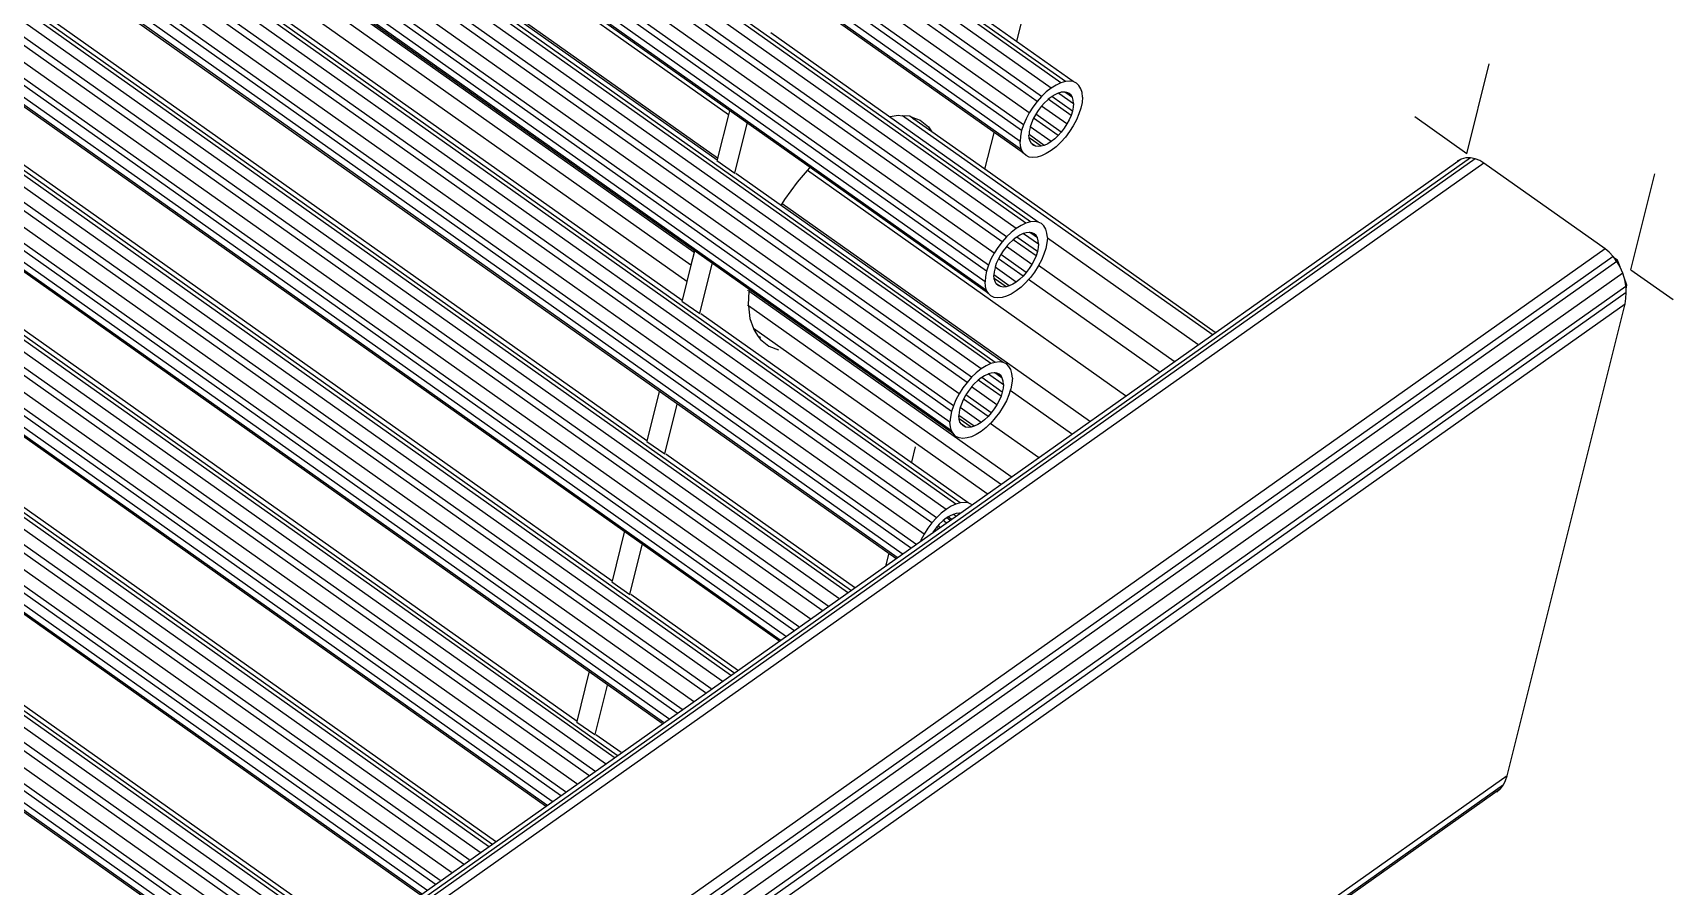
# Model space of a CAD drawing. Header units: millimetres. Extents: x 3440 to 9380, y -3644 to 556.
# Drawn here: x 8384.1 to 8646.7, y -1985.3 to -1848.8 of the extents above; entities that cross this region are included whole.
import ezdxf

# ---------------------------------------------------------------- set-up
doc = ezdxf.new("R2010")
doc.units = ezdxf.units.MM

msp = doc.modelspace()

# ---------------------------------------------------------------- linework, layer by layer
for p, q in [((8547.12, -1857.6), (7349.02, -1010.42)), ((8548.66, -1856.75), (7350.56, -1009.57)), ((8549.38, -1856.54), (7351.29, -1009.36)), ((8544.85, -1859.74), (7346.76, -1012.56)), ((8545.57, -1858.93), (7347.48, -1011.75)), ((8543.59, -1861.56), (7345.49, -1014.38)), ((8542.37, -1864.4), (7344.27, -1017.22)), ((8542.67, -1863.47), (7344.57, -1016.29)), ((8542.12, -1866.12), (7344.03, -1018.94)), ((8542.37, -1867.49), (7344.27, -1020.31)), ((8542.67, -1868), (7344.57, -1020.82)), ((8539.97, -1881.4), (7341.87, -1034.22)), ((8541.51, -1880.06), (7343.42, -1032.88)), ((8543.05, -1879.22), (7344.96, -1032.04)), ((8543.78, -1879), (7345.68, -1031.82)), ((8537.98, -1884.02), (7339.89, -1036.84)), ((8539.24, -1882.21), (7341.15, -1035.03)), ((8537.06, -1885.93), (7338.97, -1038.75)), ((8536.52, -1888.58), (7338.42, -1041.4)), ((8536.76, -1886.87), (7338.67, -1039.69)), ((8536.76, -1889.95), (7338.67, -1042.77)), ((8537.06, -1890.47), (7338.97, -1043.29)), ((8495.45, -1861.85), (8155.44, -1621.43)), ((8535.9, -1902.53), (8146.91, -1627.46)), ((8537.45, -1901.68), (8148.27, -1626.49)), ((8538.17, -1901.47), (8148.79, -1626.13)), ((8493.63, -1869.11), (8149.4, -1625.7)), ((8493.71, -1868.79), (8149.66, -1625.51)), ((8533.64, -1904.67), (8144.25, -1629.34)), ((8534.36, -1903.86), (8145.19, -1628.68)), ((8531.16, -1909.33), (8139.72, -1632.55)), ((8531.46, -1908.4), (8140.53, -1631.97)), ((8532.37, -1906.48), (8142.34, -1630.69)), ((8489.44, -1885.91), (8135.42, -1635.58)), ((8489.95, -1883.89), (8137.1, -1634.39)), ((8531.46, -1912.93), (8137.32, -1634.24)), ((8531.16, -1912.42), (8137.54, -1634.09)), ((8530.91, -1911.05), (8138.38, -1633.49)), ((8488.79, -1888.51), (8133.26, -1637.11)), ((8530.3, -1924.99), (8128.22, -1640.68)), ((8531.84, -1924.14), (8129.59, -1639.71)), ((8532.56, -1923.93), (8130.1, -1639.35)), ((8488.03, -1891.57), (8130.71, -1638.91)), ((8528.03, -1927.14), (8125.57, -1642.55)), ((8528.75, -1926.33), (8126.5, -1641.89)), ((8524.62, -1931.14), (8121.03, -1645.76)), ((8525.43, -1930.56), (8121.84, -1645.19)), ((8526.77, -1928.95), (8123.65, -1643.9)), ((8522.22, -1932.83), (8118.64, -1647.45)), ((8522.44, -1932.68), (8118.85, -1647.3)), ((8523.28, -1932.08), (8119.7, -1646.7)), ((8513.12, -1939.27), (8111.68, -1655.41)), ((8514.49, -1938.3), (8113.2, -1654.55)), ((8515, -1937.94), (8113.9, -1654.32)), ((8482.42, -1914.04), (8115.31, -1654.45)), ((8510.46, -1941.15), (8109.42, -1657.56)), ((8511.4, -1940.48), (8110.15, -1656.75)), ((8506.74, -1943.78), (8107.21, -1661.27)), ((8508.55, -1942.5), (8108.15, -1659.37)), ((8504.59, -1945.3), (8106.58, -1663.86)), ((8505.93, -1944.35), (8106.89, -1662.19)), ((8503.75, -1945.9), (8106.64, -1665.1)), ((8503.54, -1946.04), (8106.75, -1665.47)), ((8487.24, -1957.57), (8083.65, -1672.19)), ((8488.05, -1956.99), (8084.47, -1671.61)), ((8489.86, -1955.71), (8086.68, -1670.61)), ((8491.78, -1954.36), (8092.29, -1671.88)), ((8484.85, -1959.26), (8081.26, -1673.88)), ((8485.06, -1959.11), (8081.47, -1673.73)), ((8485.91, -1958.51), (8082.32, -1673.13)), ((8492.71, -1953.7), (8095.04, -1672.5)), ((8494.43, -1952.48), (8100.08, -1673.64)), ((8495.8, -1951.52), (8104.1, -1674.55)), ((8496.31, -1951.15), (8105.61, -1674.89)), ((8476.82, -1936.5), (8109.7, -1676.91)), ((8477.14, -1964.71), (8073.55, -1679.33)), ((8477.65, -1964.35), (8074.06, -1678.97)), ((8473.12, -1967.55), (8069.53, -1682.18)), ((8474.05, -1966.89), (8070.47, -1681.51)), ((8475.77, -1965.68), (8072.18, -1680.3)), ((8468.58, -1970.76), (8064.99, -1685.38)), ((8469.39, -1970.19), (8065.81, -1684.81)), ((8471.2, -1968.91), (8067.62, -1683.53)), ((8466.19, -1972.45), (8062.6, -1687.08)), ((8466.4, -1972.3), (8062.81, -1686.93)), ((8467.25, -1971.71), (8063.66, -1686.33)), ((8457.58, -1978.54), (8053.99, -1693.16)), ((8458.19, -1978.11), (8054.61, -1692.73)), ((8453.98, -1981.08), (8050.4, -1695.71)), ((8455.7, -1979.87), (8052.11, -1694.49)), ((8457.07, -1978.9), (8053.48, -1693.52)), ((8451.13, -1983.1), (8047.55, -1697.72)), ((8453.05, -1981.75), (8049.46, -1696.37)), ((8446.12, -1986.65), (8042.53, -1701.27)), ((8446.33, -1986.5), (8042.74, -1701.12)), ((8447.17, -1985.9), (8043.59, -1700.52)), ((8448.51, -1984.95), (8044.92, -1699.58)), ((8449.32, -1984.38), (8045.74, -1699)), ((8471.22, -1958.93), (8104.1, -1699.34)), ((8435.2, -1994.36), (8031.62, -1708.99)), ((8435.82, -1993.93), (8032.23, -1708.55)), ((8431.6, -1996.91), (8028.02, -1711.53)), ((8433.32, -1995.69), (8029.73, -1710.32)), ((8434.69, -1994.73), (8031.1, -1709.35)), ((8428.76, -1998.92), (8025.17, -1713.54)), ((8430.67, -1997.57), (8027.08, -1712.19)), ((8423.95, -2002.32), (8020.37, -1716.94)), ((8424.8, -2001.72), (8021.21, -1716.34)), ((8426.13, -2000.78), (8022.55, -1715.4)), ((8426.94, -2000.2), (8023.36, -1714.82)), ((8423.74, -2002.47), (8020.15, -1717.09)), ((8550.64, -1856.56), (8507.86, -1826.31)), ((8541.63, -1850.07), (8543.57, -1842.3)), ((8545.04, -1879.03), (8502.25, -1848.77)), ((8613.64, -1868.09), (8617.22, -1853.73)), ((8546.33, -1858.21), (8545.57, -1858.93)), ((8547.12, -1857.6), (8546.33, -1858.21)), ((8547.9, -1857.11), (8547.12, -1857.6)), ((8547.67, -1858.67), (8547.21, -1858.96)), ((8548.22, -1858.42), (8547.67, -1858.67)), ((8548.66, -1856.75), (8547.9, -1857.11)), ((8548.31, -1858.39), (8548.22, -1858.42)), ((8548.73, -1858.27), (8548.31, -1858.39)), ((8548.31, -1858.39), (8550.68, -1860.07)), ((8549.38, -1856.54), (8548.66, -1856.75)), ((8549.21, -1858.22), (8548.73, -1858.27)), ((8549.3, -1858.24), (8549.21, -1858.22)), ((8550.51, -1859.09), (8549.3, -1858.24)), ((8549.64, -1858.29), (8549.3, -1858.24)), ((8550.05, -1856.48), (8549.38, -1856.54)), ((8549.74, -1858.33), (8549.64, -1858.29)), ((8550.29, -1858.72), (8549.74, -1858.33)), ((8550, -1858.45), (8549.74, -1858.33)), ((8550.29, -1858.72), (8550, -1858.45)), ((8550.64, -1856.56), (8550.05, -1856.48)), ((8550.51, -1859.09), (8550.29, -1858.72)), ((8551.15, -1856.8), (8550.64, -1856.56)), ((8551.56, -1857.18), (8551.15, -1856.8)), ((8551.86, -1857.69), (8551.56, -1857.18)), ((8552.05, -1858.32), (8551.86, -1857.69)), ((8552.11, -1859.06), (8552.05, -1858.32)), ((8495.6, -1861.24), (8495.45, -1861.85)), ((8544.18, -1860.63), (8543.59, -1861.56)), ((8544.85, -1859.74), (8544.18, -1860.63)), ((8545.02, -1861.19), (8544.66, -1861.74)), ((8545.57, -1858.93), (8544.85, -1859.74)), ((8545.5, -1860.56), (8545.02, -1861.19)), ((8545.58, -1860.46), (8545.5, -1860.56)), ((8546.01, -1859.98), (8545.58, -1860.46)), ((8549.64, -1863.33), (8545.58, -1860.46)), ((8546.56, -1859.46), (8546.01, -1859.98)), ((8546.65, -1859.39), (8546.56, -1859.46)), ((8547.12, -1859.02), (8546.65, -1859.39)), ((8550.29, -1861.96), (8546.65, -1859.39)), ((8547.21, -1858.96), (8547.12, -1859.02)), ((8550.51, -1861.29), (8547.21, -1858.96)), ((8550.51, -1861.29), (8550.29, -1861.96)), ((8550.64, -1859.54), (8550.51, -1859.09)), ((8550.64, -1860.66), (8550.51, -1861.29)), ((8550.68, -1860.07), (8550.64, -1859.54)), ((8550.68, -1860.07), (8550.64, -1860.66)), ((8551.86, -1860.78), (8551.56, -1861.71)), ((8552.05, -1859.88), (8551.86, -1860.78)), ((8552.11, -1859.06), (8552.05, -1859.88)), ((8495.45, -1861.85), (8493.71, -1868.79)), ((8496.47, -1871.19), (8498.45, -1863.25)), ((8521.32, -1862.14), (8522.6, -1861.95)), ((8522.6, -1861.95), (8523.34, -1862.01)), ((8572.86, -1897.03), (8523.34, -1862.01)), ((8524.49, -1862.11), (8523.34, -1862.01)), ((8524.49, -1862.11), (8524.96, -1862.29)), ((8525.14, -1862.55), (8524.49, -1862.11)), ((8525.14, -1862.55), (8524.96, -1862.29)), ((8524.96, -1862.29), (8526.13, -1862.73)), ((8527.99, -1864.57), (8525.14, -1862.55)), ((8526.13, -1862.73), (8527.47, -1863.8)), ((8527.47, -1863.8), (8527.99, -1864.57)), ((8542.67, -1863.47), (8542.37, -1864.4)), ((8543.08, -1862.51), (8542.67, -1863.47)), ((8543.59, -1861.56), (8543.08, -1862.51)), ((8543.72, -1863.89), (8543.59, -1864.52)), ((8543.76, -1863.78), (8543.72, -1863.89)), ((8543.94, -1863.22), (8543.76, -1863.78)), ((8547.12, -1866.16), (8543.76, -1863.78)), ((8544.23, -1862.53), (8543.94, -1863.22)), ((8544.29, -1862.42), (8544.23, -1862.53)), ((8544.59, -1861.85), (8544.29, -1862.42)), ((8548.22, -1865.2), (8544.29, -1862.42)), ((8544.66, -1861.74), (8544.59, -1861.85)), ((8548.73, -1864.62), (8544.66, -1861.74)), ((8549.21, -1863.99), (8548.73, -1864.62)), ((8549.64, -1863.33), (8549.21, -1863.99)), ((8550, -1862.65), (8549.64, -1863.33)), ((8550.29, -1861.96), (8550, -1862.65)), ((8550.64, -1863.62), (8550.05, -1864.55)), ((8551.15, -1862.67), (8550.64, -1863.62)), ((8551.56, -1861.71), (8551.15, -1862.67)), ((8613.64, -1868.09), (8605.32, -1862.21)), ((8536.51, -1870.59), (8527.99, -1864.57)), ((8536.51, -1870.59), (8537.96, -1864.76)), ((8542.18, -1865.3), (8542.12, -1866.12)), ((8542.18, -1866.86), (8542.12, -1866.12)), ((8542.37, -1864.4), (8542.18, -1865.3)), ((8543.56, -1865.02), (8543.55, -1865.11)), ((8543.59, -1865.56), (8543.55, -1865.11)), ((8543.59, -1864.52), (8543.56, -1865.02)), ((8546.01, -1866.76), (8543.56, -1865.02)), ((8545.5, -1866.91), (8543.59, -1865.56)), ((8543.59, -1865.64), (8543.59, -1865.56)), ((8543.72, -1866.09), (8543.59, -1865.64)), ((8543.94, -1866.46), (8543.72, -1866.09)), ((8544.23, -1866.73), (8543.94, -1866.46)), ((8544.59, -1866.89), (8543.94, -1866.46)), ((8546.56, -1866.51), (8546.01, -1866.76)), ((8547.12, -1866.16), (8546.56, -1866.51)), ((8547.67, -1865.72), (8547.12, -1866.16)), ((8548.22, -1865.2), (8547.67, -1865.72)), ((8548.66, -1866.25), (8547.9, -1866.97)), ((8548.73, -1864.62), (8548.22, -1865.2)), ((8549.38, -1865.44), (8548.66, -1866.25)), ((8550.05, -1864.55), (8549.38, -1865.44)), ((8612.74, -1868.94), (8292.27, -2095.54)), ((8614.21, -1868.75), (8292.62, -2096.15)), ((8614.97, -1868.9), (8293.03, -2096.54)), ((8493.63, -1869.11), (8493.62, -1869.19)), ((8493.62, -1869.19), (8496.47, -1871.19)), ((8493.71, -1868.79), (8493.63, -1869.11)), ((8542.37, -1867.49), (8542.18, -1866.86)), ((8542.67, -1868), (8542.37, -1867.49)), ((8543.08, -1868.38), (8542.67, -1868)), ((8543.59, -1868.62), (8543.08, -1868.38)), ((8544.18, -1868.7), (8543.59, -1868.62)), ((8544.85, -1868.64), (8544.18, -1868.7)), ((8544.59, -1866.89), (8544.23, -1866.73)), ((8545.02, -1866.96), (8544.59, -1866.89)), ((8545.57, -1868.43), (8544.85, -1868.64)), ((8545.5, -1866.91), (8545.02, -1866.96)), ((8546.01, -1866.76), (8545.5, -1866.91)), ((8546.33, -1868.07), (8545.57, -1868.43)), ((8547.12, -1867.58), (8546.33, -1868.07)), ((8547.9, -1866.97), (8547.12, -1867.58)), ((8612.74, -1868.94), (8612.07, -1869.3)), ((8613.46, -1868.76), (8612.74, -1868.94)), ((8614.21, -1868.75), (8613.46, -1868.76)), ((8614.97, -1868.9), (8614.21, -1868.75)), ((8615.69, -1869.19), (8614.97, -1868.9)), ((8616.37, -1869.6), (8615.69, -1869.19)), ((8616.37, -1869.6), (8294.17, -2097.43)), ((8539.43, -1901.49), (8496.64, -1871.24)), ((8506.51, -1872.66), (8508.11, -1870.8)), ((8508.11, -1870.8), (8508.49, -1870.35)), ((8559.03, -1906.81), (8508.11, -1870.8)), ((8573.34, -1896.68), (8536.51, -1870.59)), ((8635.77, -1883.32), (8616.37, -1869.6)), ((8639.88, -1886.65), (8643.71, -1871.3)), ((8504.5, -1875.42), (8506.51, -1872.66)), ((8503.97, -1876.29), (8504.07, -1876.12)), ((8504.07, -1876.12), (8504.5, -1875.42)), ((8553.25, -1910.89), (8504.07, -1876.12)), ((8542.29, -1879.57), (8541.51, -1880.06)), ((8543.05, -1879.22), (8542.29, -1879.57)), ((8543.78, -1879), (8543.05, -1879.22)), ((8544.44, -1878.94), (8543.78, -1879)), ((8545.04, -1879.03), (8544.44, -1878.94)), ((8545.55, -1879.26), (8545.04, -1879.03)), ((8545.96, -1879.64), (8545.55, -1879.26)), ((8546.26, -1880.15), (8545.96, -1879.64)), ((8539.24, -1882.21), (8538.57, -1883.09)), ((8539.97, -1881.4), (8539.24, -1882.21)), ((8540.73, -1880.68), (8539.97, -1881.4)), ((8540.95, -1881.93), (8540.41, -1882.44)), ((8541.51, -1880.06), (8540.73, -1880.68)), ((8541.05, -1881.85), (8540.95, -1881.93)), ((8541.51, -1881.49), (8541.05, -1881.85)), ((8544.69, -1884.43), (8541.05, -1881.85)), ((8541.61, -1881.43), (8541.51, -1881.49)), ((8542.07, -1881.14), (8541.61, -1881.43)), ((8544.9, -1883.76), (8541.61, -1881.43)), ((8542.61, -1880.88), (8542.07, -1881.14)), ((8542.7, -1880.86), (8542.61, -1880.88)), ((8543.13, -1880.73), (8542.7, -1880.86)), ((8542.7, -1880.86), (8545.07, -1882.53)), ((8543.6, -1880.69), (8543.13, -1880.73)), ((8543.69, -1880.7), (8543.6, -1880.69)), ((8544.9, -1881.55), (8543.69, -1880.7)), ((8544.03, -1880.75), (8543.69, -1880.7)), ((8544.13, -1880.8), (8544.03, -1880.75)), ((8544.69, -1881.19), (8544.13, -1880.8)), ((8544.39, -1880.92), (8544.13, -1880.8)), ((8544.69, -1881.19), (8544.39, -1880.92)), ((8544.9, -1881.55), (8544.69, -1881.19)), ((8545.03, -1882.01), (8544.9, -1881.55)), ((8545.07, -1882.53), (8545.03, -1882.01)), ((8546.44, -1880.79), (8546.26, -1880.15)), ((8546.44, -1882.35), (8546.26, -1883.24)), ((8546.5, -1881.52), (8546.44, -1880.79)), ((8546.5, -1881.6), (8546.44, -1882.35)), ((8546.5, -1881.52), (8546.5, -1881.6)), ((8570.58, -1898.63), (8546.5, -1881.6)), ((8635.77, -1883.32), (8313.56, -2111.15)), ((8637.05, -1884.51), (8315.11, -2112.16)), ((8489.95, -1883.89), (8489.44, -1885.91)), ((8489.99, -1883.7), (8489.95, -1883.89)), ((8537.47, -1884.98), (8537.06, -1885.93)), ((8537.98, -1884.02), (8537.47, -1884.98)), ((8538.57, -1883.09), (8537.98, -1884.02)), ((8538.62, -1885), (8538.33, -1885.68)), ((8538.68, -1884.89), (8538.62, -1885)), ((8538.99, -1884.32), (8538.68, -1884.89)), ((8542.61, -1887.67), (8538.68, -1884.89)), ((8539.06, -1884.21), (8538.99, -1884.32)), ((8539.41, -1883.65), (8539.06, -1884.21)), ((8543.13, -1887.09), (8539.06, -1884.21)), ((8539.89, -1883.02), (8539.41, -1883.65)), ((8539.98, -1882.93), (8539.89, -1883.02)), ((8540.41, -1882.44), (8539.98, -1882.93)), ((8544.03, -1885.79), (8539.98, -1882.93)), ((8544.69, -1884.43), (8544.39, -1885.11)), ((8544.9, -1883.76), (8544.69, -1884.43)), ((8545.03, -1883.12), (8544.9, -1883.76)), ((8545.07, -1882.53), (8545.03, -1883.12)), ((8545.96, -1884.18), (8545.55, -1885.13)), ((8546.26, -1883.24), (8545.96, -1884.18)), ((8636.41, -1883.84), (8635.77, -1883.32)), ((8637.05, -1884.51), (8636.41, -1883.84)), ((8637.26, -1884.79), (8637.05, -1884.51)), ((8637.74, -1885.14), (8637.26, -1884.79)), ((8637.56, -1885.21), (8637.26, -1884.79)), ((8637.64, -1885.31), (8316.05, -2112.71)), ((8638.59, -1887.22), (8318.13, -2113.82)), ((8489.44, -1885.91), (8488.79, -1888.51)), ((8490.86, -1893.66), (8492.84, -1885.72)), ((8536.76, -1886.87), (8536.58, -1887.76)), ((8537.06, -1885.93), (8536.76, -1886.87)), ((8537.95, -1887.49), (8537.94, -1887.58)), ((8537.98, -1888.03), (8537.94, -1887.58)), ((8537.99, -1886.99), (8537.95, -1887.49)), ((8540.41, -1889.22), (8537.95, -1887.49)), ((8538.12, -1886.35), (8537.99, -1886.99)), ((8538.15, -1886.25), (8538.12, -1886.35)), ((8538.33, -1885.68), (8538.15, -1886.25)), ((8541.51, -1888.62), (8538.15, -1886.25)), ((8542.61, -1887.67), (8542.07, -1888.18)), ((8543.13, -1887.09), (8542.61, -1887.67)), ((8543.6, -1886.46), (8543.13, -1887.09)), ((8544.03, -1885.79), (8543.6, -1886.46)), ((8544.44, -1887.02), (8543.78, -1887.9)), ((8544.39, -1885.11), (8544.03, -1885.79)), ((8545.04, -1886.09), (8544.44, -1887.02)), ((8545.09, -1886), (8545.04, -1886.09)), ((8545.55, -1885.13), (8545.09, -1886)), ((8566.77, -1901.33), (8545.09, -1886)), ((8637.74, -1885.14), (8637.56, -1885.21)), ((8637.64, -1885.31), (8637.56, -1885.21)), ((8638.15, -1886.2), (8637.64, -1885.31)), ((8638.15, -1886.2), (8637.74, -1885.14)), ((8638.16, -1886.22), (8638.15, -1886.2)), ((8638.59, -1887.22), (8638.16, -1886.22)), ((8638.79, -1887.89), (8638.59, -1887.22)), ((8639.88, -1886.65), (8646.66, -1891.44)), ((8639.09, -1889.31), (8320.21, -2114.79)), ((8488.79, -1888.51), (8488.03, -1891.57)), ((8498.54, -1889.96), (8498.5, -1889.94)), ((8498.71, -1890.09), (8498.62, -1892.27)), ((8498.72, -1889.87), (8498.71, -1890.09)), ((8540.69, -1919.77), (8498.71, -1890.09)), ((8536.58, -1887.76), (8536.52, -1888.58)), ((8536.58, -1889.32), (8536.52, -1888.58)), ((8536.76, -1889.95), (8536.58, -1889.32)), ((8537.06, -1890.47), (8536.76, -1889.95)), ((8539.89, -1889.38), (8537.98, -1888.03)), ((8537.99, -1888.1), (8537.98, -1888.03)), ((8538.12, -1888.55), (8537.99, -1888.1)), ((8538.33, -1888.92), (8538.12, -1888.55)), ((8538.62, -1889.19), (8538.33, -1888.92)), ((8538.99, -1889.36), (8538.33, -1888.92)), ((8538.99, -1889.36), (8538.62, -1889.19)), ((8539.41, -1889.42), (8538.99, -1889.36)), ((8539.89, -1889.38), (8539.41, -1889.42)), ((8540.41, -1889.22), (8539.89, -1889.38)), ((8540.95, -1888.97), (8540.41, -1889.22)), ((8541.51, -1890.05), (8540.73, -1890.54)), ((8541.51, -1888.62), (8540.95, -1888.97)), ((8542.07, -1888.18), (8541.51, -1888.62)), ((8542.29, -1889.43), (8541.51, -1890.05)), ((8543.05, -1888.71), (8542.29, -1889.43)), ((8543.49, -1888.22), (8543.05, -1888.71)), ((8543.78, -1887.9), (8543.49, -1888.22)), ((8564.4, -1903), (8543.49, -1888.22)), ((8639.26, -1889.14), (8638.79, -1887.89)), ((8638.9, -1888.27), (8638.79, -1887.89)), ((8639.07, -1889.21), (8638.9, -1888.27)), ((8639.07, -1889.21), (8639.26, -1889.14)), ((8639.09, -1889.31), (8639.07, -1889.21)), ((8639.12, -1889.72), (8639.09, -1889.31)), ((8639.12, -1889.72), (8639.26, -1889.14)), ((8639.15, -1890.32), (8639.12, -1889.72)), ((8639.15, -1890.32), (8321.15, -2115.18)), ((8322.69, -2115.71), (8638.95, -1892.09)), ((8488.03, -1891.57), (8488.01, -1891.66)), ((8488.01, -1891.66), (8490.86, -1893.66)), ((8498.54, -1892.35), (8498.52, -1892.33)), ((8498.62, -1892.27), (8498.64, -1892.42)), ((8539.01, -1920.96), (8498.64, -1892.42)), ((8498.64, -1892.42), (8498.9, -1894.48)), ((8537.47, -1890.84), (8537.06, -1890.47)), ((8537.98, -1891.08), (8537.47, -1890.84)), ((8538.57, -1891.17), (8537.98, -1891.08)), ((8539.24, -1891.1), (8538.57, -1891.17)), ((8539.97, -1890.89), (8539.24, -1891.1)), ((8540.73, -1890.54), (8539.97, -1890.89)), ((8620.1, -1967.6), (8638.95, -1892.09)), ((8638.95, -1892.09), (8639.1, -1891.25)), ((8639.1, -1891.25), (8639.15, -1890.32)), ((8533.83, -1923.96), (8491.04, -1893.7)), ((8498.9, -1894.48), (8499.45, -1896.04)), ((8536.85, -1922.49), (8499.45, -1896.04)), ((8499.45, -1896.04), (8499.55, -1896.34)), ((8499.55, -1896.34), (8500.21, -1897.32)), ((8500.63, -1897.48), (8500.21, -1897.32)), ((8500.21, -1897.32), (8500.56, -1897.83)), ((8500.56, -1897.83), (8501.9, -1898.89)), ((8501.9, -1898.89), (8503.48, -1899.49)), ((8535.12, -1903.14), (8534.36, -1903.86)), ((8535.9, -1902.53), (8535.12, -1903.14)), ((8536.68, -1902.04), (8535.9, -1902.53)), ((8537, -1903.35), (8536.46, -1903.6)), ((8537.45, -1901.68), (8536.68, -1902.04)), ((8537.1, -1903.32), (8537, -1903.35)), ((8537.52, -1903.2), (8537.1, -1903.32)), ((8537.1, -1903.32), (8539.47, -1905)), ((8538.17, -1901.47), (8537.45, -1901.68)), ((8538, -1903.15), (8537.52, -1903.2)), ((8538.09, -1903.16), (8538, -1903.15)), ((8539.29, -1904.02), (8538.09, -1903.16)), ((8538.42, -1903.21), (8538.09, -1903.16)), ((8538.84, -1901.41), (8538.17, -1901.47)), ((8538.53, -1903.26), (8538.42, -1903.21)), ((8539.08, -1903.65), (8538.53, -1903.26)), ((8538.79, -1903.38), (8538.53, -1903.26)), ((8539.08, -1903.65), (8538.79, -1903.38)), ((8539.43, -1901.49), (8538.84, -1901.41)), ((8539.94, -1901.73), (8539.43, -1901.49)), ((8540.35, -1902.11), (8539.94, -1901.73)), ((8540.65, -1902.62), (8540.35, -1902.11)), ((8540.83, -1903.25), (8540.65, -1902.62)), ((8540.9, -1903.99), (8540.83, -1903.25)), ((8532.97, -1905.55), (8532.37, -1906.48)), ((8533.64, -1904.67), (8532.97, -1905.55)), ((8534.36, -1903.86), (8533.64, -1904.67)), ((8534.28, -1905.49), (8533.81, -1906.12)), ((8534.37, -1905.39), (8534.28, -1905.49)), ((8534.8, -1904.91), (8534.37, -1905.39)), ((8538.42, -1908.26), (8534.37, -1905.39)), ((8535.35, -1904.39), (8534.8, -1904.91)), ((8535.44, -1904.32), (8535.35, -1904.39)), ((8535.9, -1903.95), (8535.44, -1904.32)), ((8539.08, -1906.89), (8535.44, -1904.32)), ((8536, -1903.89), (8535.9, -1903.95)), ((8536.46, -1903.6), (8536, -1903.89)), ((8539.29, -1906.22), (8536, -1903.89)), ((8539.29, -1904.02), (8539.08, -1903.65)), ((8539.42, -1904.47), (8539.29, -1904.02)), ((8539.42, -1905.59), (8539.29, -1906.22)), ((8539.47, -1905), (8539.42, -1904.47)), ((8539.47, -1905), (8539.42, -1905.59)), ((8540.56, -1905.98), (8540.35, -1906.64)), ((8540.65, -1905.7), (8540.56, -1905.98)), ((8550.38, -1912.92), (8540.56, -1905.98)), ((8540.83, -1904.81), (8540.65, -1905.7)), ((8540.9, -1903.99), (8540.83, -1904.81)), ((8484.39, -1906.17), (8482.42, -1914.04)), ((8485.25, -1916.12), (8487.24, -1908.18)), ((8531.46, -1908.4), (8531.16, -1909.33)), ((8531.86, -1907.44), (8531.46, -1908.4)), ((8532.37, -1906.48), (8531.86, -1907.44)), ((8532.73, -1908.15), (8532.55, -1908.71)), ((8533.02, -1907.46), (8532.73, -1908.15)), ((8533.08, -1907.35), (8533.02, -1907.46)), ((8533.38, -1906.78), (8533.08, -1907.35)), ((8537, -1910.13), (8533.08, -1907.35)), ((8533.45, -1906.67), (8533.38, -1906.78)), ((8533.81, -1906.12), (8533.45, -1906.67)), ((8537.52, -1909.55), (8533.45, -1906.67)), ((8538.42, -1908.26), (8538, -1908.92)), ((8538.79, -1907.57), (8538.42, -1908.26)), ((8539.08, -1906.89), (8538.79, -1907.57)), ((8539.43, -1908.55), (8538.84, -1909.48)), ((8539.29, -1906.22), (8539.08, -1906.89)), ((8539.94, -1907.6), (8539.43, -1908.55)), ((8540.35, -1906.64), (8539.94, -1907.6)), ((8530.97, -1910.22), (8530.91, -1911.05)), ((8530.97, -1911.79), (8530.91, -1911.05)), ((8531.16, -1909.33), (8530.97, -1910.22)), ((8532.38, -1909.45), (8532.34, -1909.95)), ((8534.8, -1911.69), (8532.34, -1909.95)), ((8532.34, -1909.95), (8532.34, -1910.04)), ((8532.37, -1910.49), (8532.34, -1910.04)), ((8534.28, -1911.84), (8532.37, -1910.49)), ((8532.38, -1910.57), (8532.37, -1910.49)), ((8532.51, -1908.81), (8532.38, -1909.45)), ((8532.51, -1911.02), (8532.38, -1910.57)), ((8532.55, -1908.71), (8532.51, -1908.81)), ((8532.73, -1911.38), (8532.51, -1911.02)), ((8535.9, -1911.08), (8532.55, -1908.71)), ((8535.9, -1911.08), (8535.35, -1911.43)), ((8536.46, -1910.65), (8535.9, -1911.08)), ((8537, -1910.13), (8536.46, -1910.65)), ((8537.37, -1911.25), (8536.68, -1911.9)), ((8537.52, -1909.55), (8537, -1910.13)), ((8537.45, -1911.18), (8537.37, -1911.25)), ((8545.06, -1916.69), (8537.37, -1911.25)), ((8538.17, -1910.36), (8537.45, -1911.18)), ((8538, -1908.92), (8537.52, -1909.55)), ((8538.84, -1909.48), (8538.17, -1910.36)), ((8531.16, -1912.42), (8530.97, -1911.79)), ((8531.46, -1912.93), (8531.16, -1912.42)), ((8531.86, -1913.31), (8531.46, -1912.93)), ((8532.37, -1913.54), (8531.86, -1913.31)), ((8532.97, -1913.63), (8532.37, -1913.54)), ((8533.02, -1911.65), (8532.73, -1911.38)), ((8533.38, -1911.82), (8532.73, -1911.38)), ((8533.64, -1913.57), (8532.97, -1913.63)), ((8533.38, -1911.82), (8533.02, -1911.65)), ((8533.81, -1911.89), (8533.38, -1911.82)), ((8534.36, -1913.36), (8533.64, -1913.57)), ((8534.28, -1911.84), (8533.81, -1911.89)), ((8534.8, -1911.69), (8534.28, -1911.84)), ((8535.12, -1913), (8534.36, -1913.36)), ((8535.35, -1911.43), (8534.8, -1911.69)), ((8535.9, -1912.51), (8535.12, -1913)), ((8536.68, -1911.9), (8535.9, -1912.51)), ((8482.42, -1914.04), (8482.4, -1914.12)), ((8482.4, -1914.12), (8485.25, -1916.12)), ((8515.61, -1937.51), (8485.43, -1916.17)), ((8524.81, -1917.46), (8525.42, -1915.01)), ((8531.84, -1924.14), (8531.08, -1924.5)), ((8532.56, -1923.93), (8531.84, -1924.14)), ((8533.23, -1923.87), (8532.56, -1923.93)), ((8533.83, -1923.96), (8533.23, -1923.87)), ((8534.34, -1924.19), (8533.83, -1923.96)), ((8534.38, -1924.23), (8534.34, -1924.19)), ((8528.75, -1926.33), (8528.03, -1927.14)), ((8529.52, -1925.6), (8528.75, -1926.33)), ((8529.74, -1926.86), (8529.2, -1927.37)), ((8530.3, -1924.99), (8529.52, -1925.6)), ((8529.83, -1926.78), (8529.74, -1926.86)), ((8530.3, -1926.42), (8529.83, -1926.78)), ((8530.31, -1927.12), (8529.83, -1926.78)), ((8531.08, -1924.5), (8530.3, -1924.99)), ((8530.39, -1926.36), (8530.3, -1926.42)), ((8530.64, -1926.2), (8530.39, -1926.36)), ((8530.89, -1926.71), (8530.39, -1926.36)), ((8530.85, -1926.07), (8530.64, -1926.2)), ((8531.12, -1926.54), (8530.64, -1926.2)), ((8531.4, -1925.81), (8530.85, -1926.07)), ((8531.49, -1925.79), (8531.4, -1925.81)), ((8531.92, -1925.66), (8531.49, -1925.79)), ((8531.49, -1925.79), (8531.84, -1926.03)), ((8532.39, -1925.62), (8531.92, -1925.66)), ((8532.42, -1925.62), (8532.39, -1925.62)), ((8478.78, -1928.63), (8476.82, -1936.5)), ((8526.77, -1928.95), (8526.26, -1929.9)), ((8527.36, -1928.02), (8526.77, -1928.95)), ((8528.03, -1927.14), (8527.36, -1928.02)), ((8528.2, -1928.58), (8528.17, -1928.62)), ((8528.68, -1927.95), (8528.2, -1928.58)), ((8528.76, -1927.85), (8528.68, -1927.95)), ((8528.99, -1927.6), (8528.76, -1927.85)), ((8529.01, -1928.03), (8528.76, -1927.85)), ((8529.2, -1927.37), (8528.99, -1927.6)), ((8529.31, -1927.82), (8528.99, -1927.6)), ((8479.65, -1938.59), (8481.63, -1930.65)), ((8520.71, -1933.9), (8521.15, -1932.16)), ((8526.26, -1929.9), (8526.21, -1930.01)), ((8476.82, -1936.5), (8476.8, -1936.59)), ((8476.8, -1936.59), (8479.65, -1938.59)), ((8496.92, -1950.72), (8479.83, -1938.63)), ((8471.22, -1958.93), (8473.17, -1951.09)), ((8476.03, -1953.11), (8474.05, -1961.02)), ((8471.2, -1959.01), (8471.22, -1958.93)), ((8471.2, -1959.01), (8474.05, -1961.02)), ((8478.26, -1963.91), (8474.22, -1961.06)), ((8620.1, -1967.6), (8384.88, -2133.93)), ((8619.5, -1969.08), (8619.85, -1968.37)), ((8619.85, -1968.37), (8620.1, -1967.6)), ((8619.5, -1969.08), (8386.02, -2134.18)), ((8619.02, -1969.71), (8386.42, -2134.19)), ((8618.45, -1970.22), (8619.02, -1969.71)), ((8619.02, -1969.71), (8619.5, -1969.08))]:
    msp.add_line(p, q)

doc.saveas('drawing.dxf')
